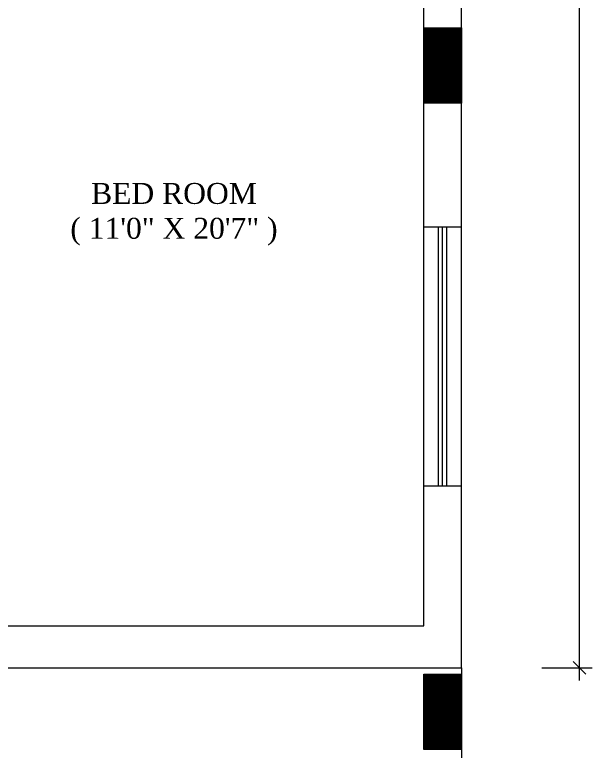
# Model space of a CAD drawing. Header units: inches. Extents: x 1245525 to 1246078, y 695303 to 695971.
# Drawn here: x 1245940.1 to 1246078.5, y 695406 to 695582 of the extents above; entities that cross this region are included whole.
import ezdxf

# ---------------------------------------------------------------- set-up
doc = ezdxf.new("R2010")
doc.units = ezdxf.units.IN
doc.header["$LTSCALE"] = 5
doc.header["$MEASUREMENT"] = 0
doc.header["$PDMODE"] = 34
doc.layers.get('0').update_dxf_attribs({"lineweight": 18})
doc.styles.add('ARIAL', font='arial.ttf')
doc.styles.add('text1', font='TEMPSITC.TTF', dxfattribs={"height": 7})
doc.dimstyles.new('GHANSHYAM', dxfattribs={"dimscale": 0, "dimtxt": 6, "dimasz": 3, "dimexe": 3, "dimexo": 3, "dimgap": 0, "dimtad": 0, "dimdec": 1, "dimdsep": 46, "dimlunit": 4, "dimtxsty": 'text1', "dimblk1": 'OBLIQUE', "dimblk2": 'OBLIQUE', "dimsah": 1, "dimcen": 0.09, "dimdle": 3, "dimclrd": 2, "dimclre": 4, "dimadec": 0, "dimazin": 0, "dimtfac": 1, "dimtdec": 1, "dimtofl": 0, "dimtmove": 2, "dimatfit": 0, "dimfxl": 3, "dimtolj": 1, "dimlwd": 15, "dimlwe": 15, "dimarcsym": 0})

# ---------------------------------------------------------------- blocks, each defined once
blk = doc.blocks.new('_Oblique')
at = {"color": 0, "linetype": 'ByBlock', "lineweight": -2}
blk.add_line((-0.5, -0.5), (0.5, 0.5), dxfattribs=at)
blk = doc.blocks.new('*D11')
at = {"color": 5, "linetype": 'Continuous', "lineweight": 15, "ltscale": 5, "transparency": 16777216}
for p, q in [((1246075.18, 695956.91), (1246075.18, 695694.25)), ((1246075.18, 695422.91), (1246075.18, 695685.57))]:
    blk.add_line(p, q, dxfattribs=at)
at = {"color": 4, "linetype": 'Continuous', "lineweight": 15, "ltscale": 5, "transparency": 16777216}
for p, q in [((1246066.18, 695953.91), (1246078.18, 695953.91)), ((1246066.18, 695425.91), (1246078.18, 695425.91))]:
    blk.add_line(p, q, dxfattribs=at)
at = {"layer": 'Defpoints', "color": 0, "ltscale": 5, "transparency": 16777216}
for p in [(1246046.93, 695953.91), (1246046.93, 695425.91), (1246075.18, 695425.91)]:
    blk.add_point(p, dxfattribs=at)
at = {"color": 5, "lineweight": 15, "ltscale": 5, "transparency": 16777216, "xscale": 3, "yscale": 3, "zscale": 3}
for p, rotation in [((1246075.18, 695953.91), 90), ((1246075.18, 695425.91), 270)]:
    blk.add_blockref('_Oblique', p, dxfattribs=dict(at, rotation=rotation))
at = {"color": 0, "ltscale": 5, "transparency": 16777216, "insert": (1246075.18, 695689.91), "char_height": 5, "attachment_point": 5, "rotation": 90, "style": 'ARIAL'}
blk.add_mtext("\\A1;44'", dxfattribs=at)

msp = doc.modelspace()

# ---------------------------------------------------------------- hatches: boundary and pattern name
at = {"ltscale": 5}
h = msp.add_hatch(dxfattribs=at)
h.set_pattern_fill('ANSI31', color=98, angle=-180, style=0)
h.set_pattern_definition([(225, (2489801.19844, 1393508.41088), (0.088388347648, -0.088388347648), [])])
h.paths.add_polyline_path([(1246037.93, 695560.91), (1246046.93, 695560.91), (1246046.93, 695578.91), (1246037.93, 695578.91)])
h = msp.add_hatch(dxfattribs=at)
h.set_pattern_fill('ANSI31', color=98, angle=-180, style=0)
h.set_pattern_definition([(225, (2489801.19844, 1393353.91088), (0.088388347648, -0.088388347648), [])])
h.paths.add_polyline_path([(1246037.93, 695406.41), (1246046.93, 695406.41), (1246046.93, 695424.41), (1246037.93, 695424.41)])

# ---------------------------------------------------------------- linework, layer by layer
for p, q in [((1246037.93, 695435.91), (1246037.93, 695667.41)), ((1246041.43, 695469.3), (1246041.43, 695531.32)), ((1246042.43, 695469.3), (1246042.43, 695531.32)), ((1246043.43, 695469.3), (1246043.43, 695531.32)), ((1245935.93, 695435.91), (1246037.93, 695435.91)), ((1246046.93, 695425.91), (1246046.93, 695383.91))]:
    msp.add_line(p, q, dxfattribs=at)
at = {"color": 1, "ltscale": 5}
msp.add_lwpolyline([(1245566.93, 695425.91), (1245896.93, 695425.91), (1245896.93, 695425.91), (1246046.93, 695425.91), (1246046.93, 695667.41), (1245977.93, 695667.41), (1245977.93, 695884.91), (1245752.93, 695884.91), (1245752.93, 695953.91), (1245566.93, 695953.91)], close=True, dxfattribs=at)
at = {"color": 98, "ltscale": 5}
for points in [[(1246037.93, 695578.91), (1246046.93, 695578.91), (1246046.93, 695560.91), (1246037.93, 695560.91)], [(1246037.93, 695424.41), (1246046.93, 695424.41), (1246046.93, 695406.41), (1246037.93, 695406.41)]]:
    msp.add_lwpolyline(points, close=True, dxfattribs=at)
at = {"ltscale": 5}
for points in [[(1246037.93, 695531.32), (1246046.93, 695531.32)], [(1246046.93, 695469.3), (1246037.93, 695469.3)]]:
    msp.add_lwpolyline(points, dxfattribs=at)

# ---------------------------------------------------------------- texts
at = {"ltscale": 5, "insert": (1245933.3, 695541.82), "char_height": 5, "attachment_point": 1, "style": 'text1'}
msp.add_mtext_dynamic_manual_height_columns('\\A1;\\pxqc;{\\fTimes New Roman|b0|i0|c0|p18;BED ROOM\\P( 11\'0" X 20\'7" )}', width=89.7326, gutter_width=35, heights=[0], dxfattribs=at)

# ---------------------------------------------------------------- dimensions: what is measured, and where the dimension line sits
at = {"ltscale": 5}
dim = msp.add_linear_dim(base=(1246075.18, 695425.91), p1=(1246046.93, 695953.91), p2=(1246046.93, 695425.91), angle=90, dimstyle='GHANSHYAM', override={"dimscale": 1, "dimtxt": 5, "dimtxsty": 'ARIAL', "dimclrd": 5, "dimfxl": 9, "dimfxlon": 1, "dimarcsym": 2}, dxfattribs=at)
dim.commit()
dim.dimension.update_dxf_attribs({"geometry": '*D11', "text_midpoint": (1246075.18, 695689.91)})

doc.saveas('drawing.dxf')
